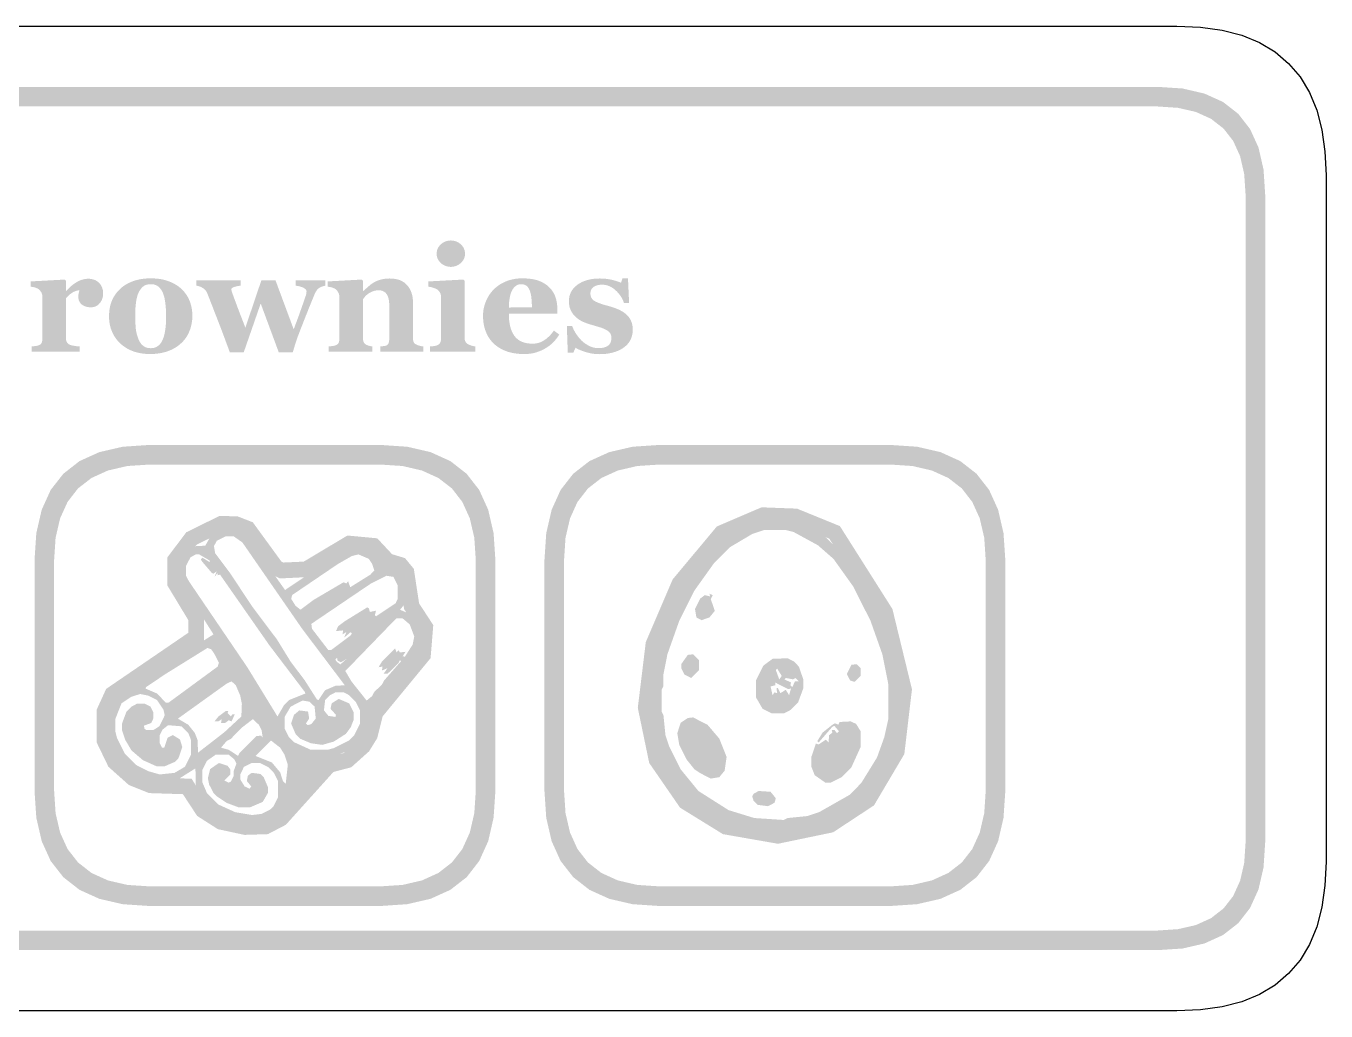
# Model space of a CAD drawing. Header units: millimetres. Extents: x 6 to 297, y 55 to 451.
# Drawn here: x 43.53 to 70.04, y 316.16 to 336.24 of the extents above; entities that cross this region are included whole.
import ezdxf

# ---------------------------------------------------------------- set-up
doc = ezdxf.new("R2010")
doc.units = ezdxf.units.MM
doc.layers.add('CUT', color=1, linetype='Continuous')
doc.layers.add('RASTER', color=7, linetype='Continuous')

msp = doc.modelspace()

# ---------------------------------------------------------------- hatches: boundary and pattern name
at = {"layer": 'RASTER'}
h = msp.add_hatch(color=7, dxfattribs=at)
h.paths.add_polyline_path([(7.2, 332.8), (7.234, 333.316), (7.337, 333.763), (7.509, 334.141), (7.75, 334.45), (8.059, 334.691), (8.438, 334.862), (8.884, 334.966), (9.4, 335), (66.6, 335), (67.116, 334.966), (67.563, 334.862), (67.941, 334.691), (68.25, 334.45), (68.491, 334.141), (68.663, 333.763), (68.766, 333.316), (68.8, 332.8), (68.8, 319.6), (68.766, 319.084), (68.663, 318.638), (68.491, 318.259), (68.25, 317.95), (67.941, 317.709), (67.563, 317.537), (67.116, 317.434), (66.6, 317.4), (9.4, 317.4), (8.884, 317.434), (8.438, 317.537), (8.059, 317.709), (7.75, 317.95), (7.509, 318.259), (7.337, 318.638), (7.234, 319.084), (7.2, 319.6)])
h.paths.add_polyline_path([(7.6, 332.8), (7.6, 319.6), (7.628, 319.178), (7.712, 318.813), (7.853, 318.503), (8.05, 318.25), (8.303, 318.053), (8.612, 317.912), (8.978, 317.828), (9.4, 317.8), (66.6, 317.8), (67.022, 317.828), (67.387, 317.912), (67.697, 318.053), (67.95, 318.25), (68.147, 318.503), (68.288, 318.813), (68.372, 319.178), (68.4, 319.6), (68.4, 332.8), (68.372, 333.222), (68.288, 333.588), (68.147, 333.897), (67.95, 334.15), (67.697, 334.347), (67.387, 334.488), (67.022, 334.572), (66.6, 334.6), (9.4, 334.6), (8.978, 334.572), (8.612, 334.488), (8.303, 334.347), (8.05, 334.15), (7.853, 333.897), (7.712, 333.588), (7.628, 333.222), (7.6, 332.8)], flags=0)
h = msp.add_hatch(color=7, dxfattribs=at)
h.paths.add_polyline_path([(52.694, 329.6), (51.768, 329.6), (51.768, 329.707), (51.778, 329.708), (51.787, 329.708), (51.796, 329.709), (51.806, 329.71), (51.815, 329.711), (51.824, 329.712), (51.834, 329.713), (51.843, 329.714), (51.852, 329.715), (51.86, 329.717), (51.869, 329.718), (51.877, 329.72), (51.885, 329.722), (51.892, 329.724), (51.899, 329.726), (51.906, 329.729), (51.917, 329.734), (51.927, 329.739), (51.937, 329.744), (51.946, 329.75), (51.953, 329.757), (51.96, 329.764), (51.966, 329.771), (51.972, 329.779), (51.976, 329.788), (51.98, 329.797), (51.983, 329.807), (51.986, 329.818), (51.988, 329.829), (51.99, 329.841), (51.99, 329.853), (51.991, 329.867), (51.991, 330.719), (51.99, 330.732), (51.989, 330.744), (51.987, 330.756), (51.985, 330.767), (51.982, 330.778), (51.978, 330.789), (51.973, 330.799), (51.967, 330.809), (51.961, 330.819), (51.955, 330.828), (51.948, 330.836), (51.941, 330.844), (51.933, 330.852), (51.926, 330.859), (51.917, 330.865), (51.909, 330.871), (51.902, 330.876), (51.894, 330.88), (51.885, 330.884), (51.876, 330.889), (51.865, 330.893), (51.854, 330.897), (51.842, 330.901), (51.829, 330.905), (51.816, 330.909), (51.803, 330.913), (51.79, 330.916), (51.778, 330.918), (51.766, 330.921), (51.754, 330.923), (51.743, 330.924), (51.731, 330.926), (51.731, 331.033), (52.449, 331.071), (52.471, 331.049), (52.471, 329.886), (52.472, 329.873), (52.473, 329.861), (52.474, 329.849), (52.477, 329.838), (52.48, 329.828), (52.484, 329.817), (52.488, 329.808), (52.493, 329.798), (52.499, 329.79), (52.505, 329.782), (52.512, 329.774), (52.52, 329.767), (52.528, 329.761), (52.537, 329.755), (52.546, 329.75), (52.556, 329.745), (52.564, 329.742), (52.571, 329.739), (52.579, 329.736), (52.587, 329.733), (52.595, 329.73), (52.603, 329.727), (52.612, 329.724), (52.621, 329.722), (52.629, 329.719), (52.638, 329.717), (52.647, 329.715), (52.656, 329.713), (52.666, 329.711), (52.675, 329.709), (52.684, 329.708), (52.694, 329.707)])
h.paths.add_polyline_path([(52.48, 331.598), (52.479, 331.571), (52.475, 331.544), (52.468, 331.519), (52.459, 331.495), (52.447, 331.472), (52.432, 331.45), (52.414, 331.428), (52.394, 331.408), (52.372, 331.39), (52.349, 331.374), (52.326, 331.361), (52.301, 331.35), (52.275, 331.341), (52.248, 331.335), (52.22, 331.331), (52.191, 331.33), (52.162, 331.331), (52.134, 331.335), (52.107, 331.341), (52.081, 331.35), (52.056, 331.361), (52.032, 331.374), (52.009, 331.39), (51.987, 331.408), (51.967, 331.428), (51.95, 331.45), (51.935, 331.472), (51.923, 331.495), (51.913, 331.519), (51.907, 331.544), (51.903, 331.571), (51.901, 331.598), (51.903, 331.625), (51.907, 331.652), (51.913, 331.677), (51.923, 331.701), (51.935, 331.725), (51.95, 331.747), (51.967, 331.768), (51.987, 331.788), (52.009, 331.807), (52.032, 331.823), (52.056, 331.837), (52.081, 331.848), (52.107, 331.856), (52.134, 331.863), (52.162, 331.866), (52.191, 331.868), (52.221, 331.866), (52.249, 331.863), (52.276, 331.856), (52.302, 331.848), (52.327, 331.837), (52.35, 331.823), (52.373, 331.807), (52.395, 331.788), (52.415, 331.768), (52.432, 331.747), (52.447, 331.725), (52.459, 331.701), (52.468, 331.677), (52.475, 331.652), (52.479, 331.625), (52.48, 331.598)])
for points in [[(45.1, 330.785), (45.099, 330.758), (45.096, 330.731), (45.09, 330.705), (45.083, 330.681), (45.073, 330.656), (45.061, 330.633), (45.047, 330.611), (45.031, 330.59), (45.013, 330.57), (44.994, 330.553), (44.973, 330.538), (44.951, 330.526), (44.928, 330.517), (44.903, 330.511), (44.877, 330.507), (44.85, 330.505), (44.823, 330.506), (44.798, 330.509), (44.774, 330.513), (44.751, 330.519), (44.729, 330.526), (44.708, 330.536), (44.688, 330.547), (44.669, 330.559), (44.651, 330.574), (44.636, 330.59), (44.624, 330.607), (44.613, 330.626), (44.605, 330.647), (44.599, 330.67), (44.596, 330.694), (44.595, 330.719), (44.595, 330.732), (44.595, 330.743), (44.596, 330.754), (44.597, 330.765), (44.598, 330.774), (44.599, 330.783), (44.6, 330.791), (44.602, 330.799), (44.604, 330.806), (44.606, 330.813), (44.607, 330.82), (44.609, 330.827), (44.611, 330.833), (44.612, 330.84), (44.614, 330.846), (44.615, 330.852), (44.598, 330.851), (44.581, 330.848), (44.564, 330.844), (44.546, 330.839), (44.528, 330.833), (44.51, 330.825), (44.492, 330.816), (44.473, 330.806), (44.455, 330.794), (44.437, 330.782), (44.42, 330.768), (44.403, 330.754), (44.387, 330.739), (44.371, 330.723), (44.356, 330.706), (44.341, 330.688), (44.341, 329.884), (44.342, 329.872), (44.342, 329.86), (44.344, 329.848), (44.345, 329.837), (44.348, 329.827), (44.35, 329.817), (44.354, 329.808), (44.357, 329.799), (44.362, 329.791), (44.367, 329.783), (44.373, 329.776), (44.379, 329.769), (44.386, 329.763), (44.394, 329.757), (44.402, 329.751), (44.412, 329.746), (44.42, 329.743), (44.43, 329.739), (44.441, 329.735), (44.454, 329.732), (44.468, 329.728), (44.483, 329.725), (44.499, 329.722), (44.516, 329.719), (44.534, 329.717), (44.55, 329.714), (44.565, 329.712), (44.579, 329.711), (44.591, 329.709), (44.602, 329.708), (44.612, 329.707), (44.621, 329.707), (44.621, 329.6), (43.641, 329.6), (43.641, 329.707), (43.65, 329.708), (43.659, 329.709), (43.669, 329.709), (43.678, 329.71), (43.687, 329.711), (43.696, 329.713), (43.706, 329.714), (43.715, 329.715), (43.724, 329.716), (43.733, 329.718), (43.742, 329.719), (43.75, 329.721), (43.757, 329.723), (43.765, 329.725), (43.772, 329.727), (43.779, 329.729), (43.79, 329.733), (43.8, 329.738), (43.81, 329.743), (43.818, 329.749), (43.826, 329.756), (43.833, 329.763), (43.838, 329.771), (43.843, 329.779), (43.847, 329.787), (43.851, 329.797), (43.854, 329.807), (43.856, 329.818), (43.858, 329.829), (43.86, 329.841), (43.861, 329.853), (43.861, 329.867), (43.861, 330.719), (43.86, 330.732), (43.859, 330.745), (43.857, 330.757), (43.855, 330.769), (43.851, 330.781), (43.847, 330.792), (43.842, 330.803), (43.836, 330.814), (43.83, 330.824), (43.823, 330.833), (43.816, 330.843), (43.808, 330.851), (43.801, 330.859), (43.793, 330.867), (43.785, 330.874), (43.776, 330.88), (43.769, 330.885), (43.762, 330.889), (43.754, 330.893), (43.746, 330.896), (43.737, 330.9), (43.729, 330.903), (43.719, 330.907), (43.709, 330.91), (43.699, 330.912), (43.689, 330.915), (43.678, 330.917), (43.667, 330.919), (43.656, 330.921), (43.644, 330.923), (43.633, 330.924), (43.621, 330.926), (43.621, 331.033), (44.319, 331.071), (44.341, 331.049), (44.341, 330.836), (44.347, 330.836), (44.373, 330.865), (44.398, 330.892), (44.425, 330.917), (44.451, 330.941), (44.478, 330.963), (44.506, 330.984), (44.534, 331.003), (44.562, 331.02), (44.59, 331.036), (44.619, 331.049), (44.648, 331.061), (44.678, 331.07), (44.707, 331.077), (44.737, 331.083), (44.768, 331.086), (44.798, 331.087), (44.832, 331.086), (44.863, 331.082), (44.893, 331.075), (44.921, 331.066), (44.948, 331.054), (44.973, 331.039), (44.996, 331.022), (45.017, 331.003), (45.037, 330.981), (45.054, 330.957), (45.068, 330.933), (45.079, 330.906), (45.088, 330.878), (45.095, 330.849), (45.099, 330.818), (45.1, 330.785)], [(49.634, 330.946), (49.617, 330.943), (49.601, 330.94), (49.585, 330.935), (49.569, 330.93), (49.554, 330.924), (49.538, 330.917), (49.524, 330.91), (49.509, 330.902), (49.495, 330.892), (49.482, 330.881), (49.469, 330.867), (49.457, 330.852), (49.445, 330.835), (49.433, 330.817), (49.423, 330.796), (49.413, 330.773), (49.388, 330.712), (49.364, 330.654), (49.341, 330.599), (49.32, 330.547), (49.3, 330.498), (49.282, 330.452), (49.265, 330.409), (49.249, 330.369), (49.232, 330.328), (49.215, 330.284), (49.195, 330.235), (49.175, 330.181), (49.152, 330.124), (49.128, 330.062), (49.103, 329.996), (49.076, 329.925), (49.07, 329.909), (49.063, 329.892), (49.057, 329.874), (49.05, 329.854), (49.043, 329.832), (49.035, 329.81), (49.027, 329.785), (49.019, 329.76), (49.011, 329.734), (49.004, 329.709), (48.997, 329.686), (48.99, 329.664), (48.984, 329.643), (48.978, 329.623), (48.972, 329.604), (48.967, 329.587), (48.682, 329.587), (48.313, 330.583), (47.967, 329.587), (47.684, 329.587), (47.648, 329.684), (47.614, 329.776), (47.582, 329.862), (47.552, 329.942), (47.524, 330.017), (47.498, 330.086), (47.473, 330.149), (47.451, 330.207), (47.429, 330.265), (47.405, 330.326), (47.379, 330.392), (47.352, 330.463), (47.323, 330.538), (47.292, 330.617), (47.259, 330.701), (47.224, 330.789), (47.217, 330.806), (47.209, 330.822), (47.199, 330.837), (47.188, 330.851), (47.177, 330.864), (47.164, 330.876), (47.149, 330.888), (47.134, 330.898), (47.118, 330.907), (47.102, 330.916), (47.086, 330.923), (47.069, 330.93), (47.053, 330.935), (47.036, 330.94), (47.02, 330.944), (47.003, 330.946), (47.003, 331.053), (47.902, 331.053), (47.902, 330.946), (47.89, 330.945), (47.876, 330.943), (47.862, 330.941), (47.848, 330.938), (47.833, 330.935), (47.817, 330.931), (47.801, 330.927), (47.784, 330.923), (47.768, 330.918), (47.754, 330.912), (47.742, 330.907), (47.732, 330.9), (47.725, 330.894), (47.719, 330.887), (47.716, 330.879), (47.715, 330.871), (47.715, 330.868), (47.715, 330.864), (47.715, 330.861), (47.716, 330.858), (47.716, 330.855), (47.717, 330.852), (47.718, 330.849), (47.719, 330.846), (47.72, 330.843), (47.721, 330.839), (47.722, 330.835), (47.723, 330.83), (47.725, 330.825), (47.727, 330.819), (47.729, 330.813), (47.731, 330.806), (47.741, 330.776), (47.753, 330.744), (47.765, 330.711), (47.778, 330.675), (47.792, 330.637), (47.807, 330.597), (47.823, 330.555), (47.839, 330.51), (47.857, 330.464), (47.875, 330.416), (47.894, 330.366), (47.914, 330.315), (47.935, 330.261), (47.956, 330.206), (47.978, 330.148), (48, 330.089), (48.326, 331.053), (48.616, 331.053), (48.986, 330.057), (49.007, 330.112), (49.026, 330.164), (49.045, 330.213), (49.062, 330.259), (49.077, 330.302), (49.092, 330.341), (49.105, 330.378), (49.117, 330.412), (49.129, 330.446), (49.142, 330.482), (49.155, 330.52), (49.17, 330.561), (49.185, 330.604), (49.2, 330.649), (49.217, 330.697), (49.234, 330.747), (49.236, 330.755), (49.239, 330.762), (49.24, 330.769), (49.242, 330.776), (49.244, 330.783), (49.245, 330.789), (49.246, 330.796), (49.246, 330.802), (49.247, 330.808), (49.247, 330.813), (49.247, 330.818), (49.248, 330.822), (49.248, 330.826), (49.248, 330.829), (49.247, 330.831), (49.247, 330.833), (49.247, 330.84), (49.245, 330.846), (49.243, 330.852), (49.24, 330.858), (49.237, 330.864), (49.232, 330.87), (49.227, 330.876), (49.221, 330.881), (49.214, 330.886), (49.207, 330.891), (49.199, 330.896), (49.192, 330.9), (49.184, 330.904), (49.175, 330.908), (49.167, 330.912), (49.158, 330.915), (49.149, 330.919), (49.14, 330.922), (49.131, 330.924), (49.122, 330.927), (49.113, 330.93), (49.104, 330.932), (49.095, 330.934), (49.087, 330.936), (49.078, 330.938), (49.07, 330.939), (49.062, 330.941), (49.055, 330.942), (49.048, 330.943), (49.041, 330.944), (49.035, 330.945), (49.029, 330.946), (49.029, 331.053), (49.634, 331.053)], [(51.632, 329.6), (50.75, 329.6), (50.75, 329.707), (50.757, 329.708), (50.765, 329.708), (50.773, 329.709), (50.781, 329.71), (50.789, 329.711), (50.798, 329.712), (50.808, 329.713), (50.817, 329.714), (50.827, 329.715), (50.836, 329.717), (50.844, 329.718), (50.852, 329.72), (50.859, 329.722), (50.866, 329.724), (50.872, 329.726), (50.877, 329.729), (50.885, 329.733), (50.892, 329.738), (50.898, 329.743), (50.904, 329.749), (50.909, 329.755), (50.914, 329.761), (50.918, 329.768), (50.921, 329.776), (50.924, 329.784), (50.927, 329.793), (50.929, 329.803), (50.931, 329.814), (50.933, 329.826), (50.934, 329.838), (50.934, 329.852), (50.935, 329.867), (50.935, 330.552), (50.934, 330.588), (50.931, 330.622), (50.927, 330.654), (50.921, 330.683), (50.913, 330.71), (50.904, 330.735), (50.893, 330.757), (50.88, 330.777), (50.865, 330.795), (50.849, 330.81), (50.831, 330.823), (50.812, 330.834), (50.791, 330.842), (50.768, 330.848), (50.744, 330.851), (50.718, 330.852), (50.703, 330.852), (50.689, 330.851), (50.675, 330.85), (50.661, 330.848), (50.648, 330.846), (50.634, 330.843), (50.621, 330.839), (50.609, 330.835), (50.596, 330.83), (50.584, 330.825), (50.571, 330.819), (50.559, 330.813), (50.546, 330.807), (50.534, 330.799), (50.522, 330.792), (50.51, 330.784), (50.499, 330.776), (50.49, 330.769), (50.48, 330.761), (50.471, 330.754), (50.463, 330.746), (50.456, 330.739), (50.448, 330.731), (50.442, 330.724), (50.435, 330.716), (50.429, 330.709), (50.424, 330.701), (50.418, 330.695), (50.413, 330.688), (50.408, 330.682), (50.403, 330.675), (50.398, 330.669), (50.398, 329.883), (50.399, 329.87), (50.399, 329.858), (50.4, 329.847), (50.402, 329.836), (50.404, 329.825), (50.407, 329.815), (50.41, 329.806), (50.413, 329.797), (50.417, 329.789), (50.422, 329.781), (50.427, 329.774), (50.432, 329.767), (50.439, 329.761), (50.446, 329.755), (50.453, 329.75), (50.461, 329.745), (50.467, 329.742), (50.474, 329.739), (50.481, 329.736), (50.488, 329.733), (50.495, 329.73), (50.503, 329.727), (50.511, 329.724), (50.52, 329.722), (50.529, 329.719), (50.538, 329.717), (50.546, 329.715), (50.555, 329.713), (50.563, 329.711), (50.572, 329.709), (50.58, 329.708), (50.589, 329.707), (50.589, 329.6), (49.698, 329.6), (49.698, 329.707), (49.707, 329.708), (49.717, 329.709), (49.726, 329.709), (49.735, 329.71), (49.744, 329.711), (49.754, 329.713), (49.763, 329.714), (49.772, 329.715), (49.781, 329.716), (49.79, 329.718), (49.799, 329.719), (49.807, 329.721), (49.815, 329.723), (49.822, 329.725), (49.829, 329.727), (49.836, 329.729), (49.847, 329.733), (49.858, 329.738), (49.867, 329.743), (49.875, 329.749), (49.883, 329.756), (49.89, 329.763), (49.896, 329.771), (49.9, 329.779), (49.905, 329.787), (49.908, 329.797), (49.911, 329.807), (49.914, 329.818), (49.915, 329.829), (49.917, 329.841), (49.918, 329.853), (49.918, 329.867), (49.918, 330.719), (49.918, 330.73), (49.917, 330.742), (49.915, 330.753), (49.912, 330.764), (49.909, 330.775), (49.905, 330.786), (49.9, 330.797), (49.895, 330.808), (49.888, 330.819), (49.882, 330.829), (49.875, 330.839), (49.867, 330.848), (49.86, 330.857), (49.851, 330.865), (49.842, 330.873), (49.833, 330.88), (49.826, 330.885), (49.819, 330.889), (49.811, 330.893), (49.803, 330.896), (49.795, 330.9), (49.786, 330.903), (49.776, 330.907), (49.766, 330.91), (49.756, 330.912), (49.746, 330.915), (49.735, 330.917), (49.724, 330.919), (49.713, 330.921), (49.701, 330.923), (49.69, 330.924), (49.678, 330.926), (49.678, 331.033), (50.376, 331.071), (50.398, 331.049), (50.398, 330.836), (50.404, 330.836), (50.415, 330.846), (50.426, 330.856), (50.438, 330.866), (50.45, 330.877), (50.462, 330.888), (50.476, 330.899), (50.49, 330.912), (50.504, 330.924), (50.518, 330.937), (50.533, 330.949), (50.547, 330.96), (50.56, 330.971), (50.574, 330.981), (50.587, 330.99), (50.6, 330.999), (50.612, 331.008), (50.626, 331.016), (50.642, 331.025), (50.658, 331.033), (50.675, 331.04), (50.693, 331.048), (50.713, 331.055), (50.733, 331.061), (50.754, 331.068), (50.777, 331.074), (50.799, 331.079), (50.822, 331.083), (50.845, 331.086), (50.869, 331.089), (50.893, 331.091), (50.917, 331.092), (50.942, 331.093), (51, 331.091), (51.054, 331.084), (51.104, 331.074), (51.151, 331.059), (51.194, 331.04), (51.233, 331.016), (51.268, 330.989), (51.3, 330.957), (51.328, 330.922), (51.352, 330.884), (51.373, 330.843), (51.39, 330.8), (51.403, 330.753), (51.412, 330.704), (51.418, 330.652), (51.419, 330.598), (51.419, 329.88), (51.42, 329.867), (51.42, 329.854), (51.422, 329.842), (51.423, 329.831), (51.426, 329.821), (51.428, 329.811), (51.432, 329.802), (51.436, 329.793), (51.44, 329.786), (51.445, 329.778), (51.452, 329.771), (51.459, 329.764), (51.467, 329.758), (51.475, 329.752), (51.485, 329.747), (51.496, 329.742), (51.502, 329.74), (51.508, 329.737), (51.515, 329.734), (51.522, 329.732), (51.529, 329.729), (51.537, 329.727), (51.545, 329.724), (51.553, 329.722), (51.562, 329.719), (51.571, 329.717), (51.581, 329.715), (51.59, 329.713), (51.6, 329.711), (51.61, 329.709), (51.621, 329.708), (51.632, 329.707)], [(55.222, 329.55), (55.187, 329.551), (55.152, 329.553), (55.117, 329.556), (55.082, 329.561), (55.047, 329.567), (55.013, 329.574), (54.979, 329.582), (54.945, 329.592), (54.912, 329.602), (54.881, 329.613), (54.852, 329.624), (54.824, 329.635), (54.799, 329.646), (54.776, 329.657), (54.754, 329.669), (54.734, 329.681), (54.69, 329.581), (54.576, 329.581), (54.557, 330.127), (54.664, 330.127), (54.67, 330.111), (54.677, 330.093), (54.685, 330.076), (54.693, 330.057), (54.703, 330.038), (54.714, 330.019), (54.725, 329.999), (54.737, 329.979), (54.75, 329.958), (54.764, 329.938), (54.778, 329.919), (54.792, 329.9), (54.807, 329.882), (54.822, 329.864), (54.838, 329.847), (54.854, 329.83), (54.872, 329.814), (54.89, 329.798), (54.909, 329.783), (54.928, 329.769), (54.948, 329.756), (54.969, 329.743), (54.99, 329.73), (55.012, 329.719), (55.034, 329.708), (55.057, 329.699), (55.08, 329.691), (55.104, 329.685), (55.128, 329.68), (55.152, 329.676), (55.177, 329.674), (55.202, 329.673), (55.234, 329.674), (55.264, 329.676), (55.292, 329.681), (55.318, 329.686), (55.342, 329.694), (55.363, 329.702), (55.383, 329.713), (55.4, 329.725), (55.415, 329.739), (55.429, 329.755), (55.44, 329.772), (55.449, 329.791), (55.456, 329.812), (55.461, 329.835), (55.464, 329.859), (55.465, 329.886), (55.465, 329.9), (55.464, 329.914), (55.461, 329.927), (55.458, 329.939), (55.454, 329.951), (55.449, 329.962), (55.443, 329.972), (55.436, 329.982), (55.428, 329.992), (55.42, 330.001), (55.411, 330.009), (55.401, 330.018), (55.391, 330.026), (55.38, 330.034), (55.368, 330.041), (55.355, 330.048), (55.341, 330.055), (55.326, 330.062), (55.311, 330.069), (55.296, 330.075), (55.28, 330.081), (55.264, 330.087), (55.247, 330.093), (55.23, 330.098), (55.213, 330.103), (55.194, 330.109), (55.175, 330.115), (55.154, 330.121), (55.133, 330.127), (55.11, 330.134), (55.087, 330.141), (55.063, 330.148), (55.038, 330.155), (55.014, 330.163), (54.992, 330.17), (54.97, 330.177), (54.949, 330.185), (54.929, 330.192), (54.91, 330.2), (54.892, 330.207), (54.874, 330.215), (54.856, 330.224), (54.838, 330.235), (54.82, 330.246), (54.801, 330.258), (54.782, 330.272), (54.764, 330.286), (54.745, 330.302), (54.729, 330.316), (54.713, 330.332), (54.699, 330.348), (54.685, 330.365), (54.673, 330.382), (54.661, 330.401), (54.649, 330.42), (54.639, 330.439), (54.63, 330.46), (54.622, 330.482), (54.615, 330.504), (54.609, 330.528), (54.605, 330.552), (54.602, 330.578), (54.6, 330.604), (54.6, 330.631), (54.602, 330.682), (54.61, 330.73), (54.624, 330.775), (54.643, 330.818), (54.667, 330.859), (54.697, 330.897), (54.733, 330.932), (54.773, 330.965), (54.818, 330.995), (54.867, 331.021), (54.919, 331.043), (54.974, 331.061), (55.032, 331.075), (55.094, 331.085), (55.159, 331.091), (55.228, 331.093), (55.261, 331.092), (55.293, 331.091), (55.325, 331.089), (55.356, 331.086), (55.386, 331.082), (55.416, 331.077), (55.445, 331.072), (55.473, 331.066), (55.501, 331.059), (55.527, 331.052), (55.552, 331.045), (55.576, 331.037), (55.599, 331.03), (55.621, 331.022), (55.642, 331.014), (55.662, 331.006), (55.692, 331.093), (55.804, 331.093), (55.827, 330.593), (55.723, 330.593), (55.709, 330.631), (55.693, 330.667), (55.674, 330.702), (55.654, 330.735), (55.63, 330.767), (55.605, 330.798), (55.577, 330.828), (55.547, 330.856), (55.516, 330.882), (55.484, 330.904), (55.451, 330.923), (55.418, 330.939), (55.384, 330.951), (55.35, 330.96), (55.315, 330.965), (55.279, 330.967), (55.252, 330.966), (55.226, 330.964), (55.201, 330.96), (55.179, 330.955), (55.157, 330.948), (55.137, 330.94), (55.119, 330.931), (55.102, 330.92), (55.087, 330.908), (55.074, 330.894), (55.063, 330.88), (55.054, 330.864), (55.047, 330.847), (55.042, 330.829), (55.039, 330.81), (55.038, 330.789), (55.039, 330.763), (55.044, 330.738), (55.051, 330.715), (55.061, 330.694), (55.075, 330.674), (55.091, 330.657), (55.11, 330.642), (55.132, 330.628), (55.157, 330.616), (55.184, 330.604), (55.214, 330.592), (55.245, 330.58), (55.28, 330.568), (55.316, 330.557), (55.355, 330.546), (55.396, 330.535), (55.46, 330.517), (55.519, 330.498), (55.573, 330.477), (55.624, 330.455), (55.669, 330.431), (55.711, 330.406), (55.748, 330.379), (55.78, 330.351), (55.809, 330.321), (55.833, 330.289), (55.854, 330.254), (55.871, 330.218), (55.885, 330.18), (55.894, 330.14), (55.9, 330.098), (55.902, 330.054), (55.899, 329.996), (55.89, 329.941), (55.875, 329.889), (55.855, 329.841), (55.828, 329.796), (55.796, 329.755), (55.758, 329.717), (55.714, 329.682), (55.665, 329.651), (55.612, 329.624), (55.556, 329.602), (55.497, 329.583), (55.433, 329.569), (55.367, 329.558), (55.296, 329.552), (55.222, 329.55)]]:
    msp.add_hatch(color=7, dxfattribs=at).paths.add_polyline_path(points)
h = msp.add_hatch(color=7, dxfattribs=at)
h.paths.add_polyline_path([(46.697, 330.88), (46.723, 330.854), (46.748, 330.827), (46.771, 330.799), (46.792, 330.769), (46.812, 330.738), (46.831, 330.706), (46.847, 330.673), (46.862, 330.639), (46.876, 330.603), (46.887, 330.567), (46.897, 330.53), (46.905, 330.492), (46.911, 330.454), (46.916, 330.414), (46.919, 330.375), (46.919, 330.334), (46.919, 330.294), (46.916, 330.254), (46.912, 330.215), (46.905, 330.176), (46.897, 330.138), (46.888, 330.1), (46.876, 330.063), (46.863, 330.027), (46.848, 329.992), (46.832, 329.957), (46.813, 329.925), (46.794, 329.893), (46.772, 329.863), (46.749, 329.834), (46.725, 329.806), (46.698, 329.78), (46.669, 329.754), (46.638, 329.728), (46.605, 329.705), (46.571, 329.683), (46.536, 329.663), (46.5, 329.644), (46.462, 329.627), (46.422, 329.612), (46.381, 329.598), (46.339, 329.586), (46.295, 329.576), (46.25, 329.568), (46.204, 329.561), (46.156, 329.557), (46.106, 329.554), (46.055, 329.553), (46.011, 329.554), (45.968, 329.556), (45.925, 329.56), (45.884, 329.566), (45.843, 329.573), (45.803, 329.582), (45.764, 329.592), (45.726, 329.604), (45.689, 329.618), (45.653, 329.633), (45.619, 329.65), (45.585, 329.668), (45.552, 329.689), (45.52, 329.71), (45.49, 329.733), (45.46, 329.758), (45.433, 329.783), (45.408, 329.81), (45.384, 329.838), (45.361, 329.868), (45.34, 329.899), (45.32, 329.931), (45.302, 329.965), (45.285, 330.001), (45.27, 330.037), (45.256, 330.075), (45.245, 330.114), (45.236, 330.154), (45.229, 330.194), (45.224, 330.236), (45.221, 330.279), (45.22, 330.324), (45.221, 330.367), (45.224, 330.409), (45.228, 330.45), (45.234, 330.49), (45.242, 330.528), (45.252, 330.565), (45.263, 330.602), (45.277, 330.636), (45.292, 330.67), (45.308, 330.703), (45.327, 330.735), (45.347, 330.766), (45.369, 330.796), (45.393, 330.825), (45.418, 330.853), (45.446, 330.88), (45.474, 330.905), (45.503, 330.929), (45.534, 330.951), (45.567, 330.971), (45.601, 330.99), (45.637, 331.008), (45.674, 331.024), (45.713, 331.039), (45.753, 331.052), (45.795, 331.064), (45.838, 331.074), (45.881, 331.082), (45.926, 331.088), (45.973, 331.092), (46.02, 331.095), (46.068, 331.096), (46.119, 331.095), (46.168, 331.092), (46.215, 331.088), (46.261, 331.082), (46.306, 331.074), (46.348, 331.064), (46.39, 331.052), (46.429, 331.039), (46.468, 331.024), (46.505, 331.008), (46.54, 330.99), (46.574, 330.971), (46.607, 330.951), (46.638, 330.929), (46.668, 330.905), (46.697, 330.88)])
h.paths.add_polyline_path([(46.322, 329.865), (46.33, 329.886), (46.337, 329.908), (46.344, 329.932), (46.35, 329.956), (46.355, 329.981), (46.361, 330.008), (46.365, 330.036), (46.369, 330.064), (46.373, 330.094), (46.376, 330.125), (46.379, 330.158), (46.381, 330.191), (46.383, 330.226), (46.384, 330.262), (46.385, 330.299), (46.385, 330.337), (46.385, 330.363), (46.384, 330.39), (46.383, 330.418), (46.381, 330.447), (46.379, 330.476), (46.377, 330.507), (46.374, 330.539), (46.37, 330.571), (46.366, 330.603), (46.362, 330.634), (46.357, 330.662), (46.352, 330.689), (46.346, 330.714), (46.34, 330.738), (46.333, 330.759), (46.326, 330.779), (46.317, 330.802), (46.307, 330.823), (46.296, 330.843), (46.284, 330.862), (46.272, 330.879), (46.258, 330.895), (46.244, 330.91), (46.229, 330.924), (46.213, 330.937), (46.196, 330.947), (46.177, 330.956), (46.158, 330.964), (46.138, 330.97), (46.117, 330.974), (46.095, 330.976), (46.071, 330.977), (46.046, 330.976), (46.022, 330.973), (45.999, 330.969), (45.978, 330.963), (45.958, 330.955), (45.939, 330.945), (45.921, 330.933), (45.905, 330.92), (45.89, 330.905), (45.876, 330.889), (45.862, 330.872), (45.85, 330.854), (45.838, 330.835), (45.828, 330.815), (45.818, 330.794), (45.809, 330.772), (45.802, 330.751), (45.795, 330.728), (45.789, 330.705), (45.783, 330.681), (45.778, 330.656), (45.774, 330.631), (45.77, 330.604), (45.767, 330.576), (45.764, 330.548), (45.761, 330.52), (45.759, 330.491), (45.758, 330.462), (45.757, 330.433), (45.756, 330.403), (45.755, 330.373), (45.755, 330.343), (45.755, 330.304), (45.756, 330.266), (45.756, 330.231), (45.757, 330.197), (45.759, 330.165), (45.761, 330.134), (45.763, 330.105), (45.765, 330.078), (45.768, 330.052), (45.772, 330.026), (45.777, 330), (45.783, 329.973), (45.789, 329.947), (45.797, 329.921), (45.806, 329.894), (45.815, 329.868), (45.824, 329.846), (45.834, 329.825), (45.844, 329.805), (45.856, 329.787), (45.868, 329.769), (45.882, 329.753), (45.896, 329.738), (45.912, 329.725), (45.928, 329.712), (45.945, 329.701), (45.964, 329.692), (45.983, 329.685), (46.004, 329.679), (46.025, 329.675), (46.048, 329.673), (46.071, 329.672), (46.093, 329.673), (46.114, 329.675), (46.134, 329.679), (46.153, 329.684), (46.171, 329.691), (46.189, 329.699), (46.206, 329.709), (46.222, 329.721), (46.238, 329.734), (46.252, 329.748), (46.266, 329.764), (46.279, 329.781), (46.291, 329.8), (46.302, 329.82), (46.312, 329.842), (46.322, 329.865)], flags=0)
h = msp.add_hatch(color=7, dxfattribs=at)
h.paths.add_polyline_path([(54.403, 329.95), (54.39, 329.929), (54.376, 329.909), (54.362, 329.889), (54.347, 329.869), (54.331, 329.849), (54.314, 329.83), (54.297, 329.811), (54.28, 329.793), (54.261, 329.774), (54.242, 329.757), (54.222, 329.74), (54.202, 329.724), (54.181, 329.708), (54.16, 329.694), (54.138, 329.679), (54.115, 329.666), (54.09, 329.652), (54.066, 329.64), (54.041, 329.628), (54.016, 329.617), (53.991, 329.607), (53.966, 329.598), (53.941, 329.589), (53.916, 329.582), (53.891, 329.575), (53.864, 329.569), (53.837, 329.564), (53.808, 329.56), (53.779, 329.557), (53.749, 329.555), (53.718, 329.554), (53.686, 329.553), (53.632, 329.554), (53.581, 329.557), (53.531, 329.562), (53.484, 329.569), (53.438, 329.577), (53.394, 329.588), (53.352, 329.6), (53.311, 329.615), (53.273, 329.631), (53.236, 329.648), (53.201, 329.667), (53.168, 329.687), (53.136, 329.708), (53.106, 329.731), (53.078, 329.755), (53.051, 329.78), (53.026, 329.807), (53.003, 329.835), (52.982, 329.863), (52.962, 329.894), (52.943, 329.925), (52.927, 329.957), (52.912, 329.991), (52.898, 330.026), (52.886, 330.061), (52.876, 330.098), (52.867, 330.135), (52.86, 330.173), (52.855, 330.212), (52.851, 330.251), (52.848, 330.291), (52.848, 330.332), (52.849, 330.37), (52.851, 330.406), (52.855, 330.443), (52.861, 330.479), (52.869, 330.514), (52.879, 330.55), (52.89, 330.584), (52.903, 330.619), (52.917, 330.653), (52.933, 330.685), (52.95, 330.717), (52.969, 330.748), (52.989, 330.778), (53.011, 330.807), (53.034, 330.835), (53.059, 330.863), (53.084, 330.888), (53.112, 330.912), (53.141, 330.935), (53.171, 330.957), (53.203, 330.977), (53.237, 330.996), (53.273, 331.014), (53.31, 331.031), (53.348, 331.046), (53.388, 331.059), (53.429, 331.07), (53.47, 331.079), (53.513, 331.087), (53.557, 331.092), (53.603, 331.095), (53.649, 331.096), (53.699, 331.095), (53.747, 331.092), (53.792, 331.089), (53.836, 331.083), (53.877, 331.076), (53.915, 331.068), (53.952, 331.057), (53.986, 331.046), (54.018, 331.033), (54.049, 331.019), (54.078, 331.003), (54.106, 330.986), (54.133, 330.969), (54.158, 330.95), (54.182, 330.929), (54.204, 330.908), (54.224, 330.887), (54.243, 330.864), (54.26, 330.841), (54.276, 330.817), (54.291, 330.792), (54.304, 330.766), (54.315, 330.739), (54.326, 330.711), (54.335, 330.683), (54.342, 330.654), (54.349, 330.624), (54.354, 330.595), (54.358, 330.565), (54.361, 330.535), (54.363, 330.504), (54.364, 330.473), (54.364, 330.378), (53.374, 330.378), (53.375, 330.305), (53.381, 330.237), (53.39, 330.173), (53.402, 330.113), (53.419, 330.059), (53.439, 330.008), (53.462, 329.962), (53.489, 329.921), (53.52, 329.884), (53.556, 329.852), (53.595, 329.825), (53.639, 329.803), (53.687, 329.786), (53.739, 329.774), (53.796, 329.767), (53.857, 329.764), (53.891, 329.765), (53.924, 329.769), (53.956, 329.775), (53.988, 329.783), (54.018, 329.794), (54.048, 329.806), (54.077, 329.822), (54.104, 329.84), (54.131, 329.859), (54.157, 329.88), (54.182, 329.902), (54.206, 329.925), (54.229, 329.95), (54.251, 329.975), (54.272, 330.002), (54.292, 330.031)])
h.paths.add_polyline_path([(53.844, 330.507), (53.844, 330.529), (53.843, 330.551), (53.843, 330.573), (53.842, 330.596), (53.84, 330.618), (53.839, 330.641), (53.837, 330.664), (53.835, 330.687), (53.833, 330.709), (53.83, 330.731), (53.827, 330.751), (53.823, 330.771), (53.819, 330.789), (53.814, 330.806), (53.809, 330.823), (53.804, 330.838), (53.798, 330.854), (53.791, 330.87), (53.783, 330.885), (53.775, 330.898), (53.766, 330.911), (53.757, 330.922), (53.747, 330.932), (53.736, 330.942), (53.725, 330.95), (53.713, 330.957), (53.7, 330.963), (53.687, 330.968), (53.673, 330.972), (53.658, 330.975), (53.643, 330.976), (53.627, 330.977), (53.599, 330.975), (53.573, 330.97), (53.549, 330.961), (53.526, 330.948), (53.504, 330.932), (53.483, 330.913), (53.464, 330.889), (53.447, 330.863), (53.431, 330.832), (53.417, 330.797), (53.405, 330.758), (53.395, 330.715), (53.387, 330.668), (53.38, 330.616), (53.376, 330.561), (53.374, 330.501)], flags=0)
h = msp.add_hatch(color=7, dxfattribs=at)
h.paths.add_polyline_path([(43.7, 325.35), (43.737, 325.901), (43.847, 326.378), (44.03, 326.782), (44.288, 327.112), (44.618, 327.37), (45.022, 327.553), (45.499, 327.663), (46.05, 327.7), (50.75, 327.7), (51.301, 327.663), (51.778, 327.553), (52.182, 327.37), (52.513, 327.112), (52.77, 326.782), (52.953, 326.378), (53.063, 325.901), (53.1, 325.35), (53.1, 320.65), (53.063, 320.099), (52.953, 319.622), (52.77, 319.218), (52.513, 318.887), (52.182, 318.63), (51.778, 318.447), (51.301, 318.337), (50.75, 318.3), (46.05, 318.3), (45.499, 318.337), (45.022, 318.447), (44.618, 318.63), (44.288, 318.888), (44.03, 319.218), (43.847, 319.622), (43.737, 320.099), (43.7, 320.65)])
h.paths.add_polyline_path([(44.1, 325.35), (44.1, 320.65), (44.13, 320.193), (44.222, 319.797), (44.374, 319.462), (44.588, 319.188), (44.862, 318.974), (45.197, 318.822), (45.593, 318.73), (46.05, 318.7), (50.75, 318.7), (51.207, 318.73), (51.603, 318.822), (51.938, 318.974), (52.213, 319.188), (52.426, 319.462), (52.578, 319.797), (52.67, 320.193), (52.7, 320.65), (52.7, 325.35), (52.67, 325.807), (52.578, 326.203), (52.426, 326.538), (52.213, 326.813), (51.938, 327.026), (51.603, 327.178), (51.207, 327.27), (50.75, 327.3), (46.05, 327.3), (45.593, 327.27), (45.197, 327.178), (44.862, 327.026), (44.587, 326.813), (44.374, 326.538), (44.222, 326.203), (44.13, 325.807), (44.1, 325.35)], flags=0)
h = msp.add_hatch(color=7, dxfattribs=at)
h.paths.add_polyline_path([(54.1, 325.35), (54.137, 325.901), (54.247, 326.378), (54.43, 326.782), (54.687, 327.112), (55.018, 327.37), (55.422, 327.553), (55.899, 327.663), (56.45, 327.7), (61.15, 327.7), (61.701, 327.663), (62.178, 327.553), (62.582, 327.37), (62.913, 327.112), (63.17, 326.782), (63.353, 326.378), (63.463, 325.901), (63.5, 325.35), (63.5, 320.65), (63.463, 320.099), (63.353, 319.622), (63.17, 319.218), (62.912, 318.887), (62.582, 318.63), (62.178, 318.447), (61.701, 318.337), (61.15, 318.3), (56.45, 318.3), (55.899, 318.337), (55.422, 318.447), (55.018, 318.63), (54.688, 318.888), (54.43, 319.218), (54.247, 319.622), (54.137, 320.099), (54.1, 320.65)])
h.paths.add_polyline_path([(54.5, 325.35), (54.5, 320.65), (54.53, 320.193), (54.622, 319.797), (54.774, 319.462), (54.987, 319.188), (55.262, 318.974), (55.597, 318.822), (55.993, 318.73), (56.45, 318.7), (61.15, 318.7), (61.607, 318.73), (62.003, 318.822), (62.338, 318.974), (62.613, 319.188), (62.826, 319.462), (62.978, 319.797), (63.07, 320.193), (63.1, 320.65), (63.1, 325.35), (63.07, 325.807), (62.978, 326.203), (62.826, 326.538), (62.613, 326.813), (62.338, 327.026), (62.003, 327.178), (61.607, 327.27), (61.15, 327.3), (56.45, 327.3), (55.993, 327.27), (55.597, 327.178), (55.262, 327.026), (54.988, 326.813), (54.774, 326.538), (54.622, 326.203), (54.53, 325.807), (54.5, 325.35)], flags=0)
h = msp.add_hatch(color=7, dxfattribs=at)
h.paths.add_polyline_path([(58.529, 326.428), (59.252, 326.401), (60.126, 326.045), (61.197, 324.355), (61.596, 322.718), (61.44, 321.397), (60.821, 320.351), (59.988, 319.803), (58.863, 319.569), (57.741, 319.765), (56.866, 320.305), (56.237, 321.216), (56.004, 322.339), (56.167, 323.679), (56.716, 324.96), (57.616, 326.037)])
h.paths.add_polyline_path([(58.589, 326.105), (57.812, 325.773), (56.992, 324.791), (56.479, 323.595), (56.328, 322.353), (56.537, 321.344), (57.091, 320.542), (57.857, 320.069), (58.858, 319.895), (59.864, 320.104), (60.583, 320.577), (61.13, 321.501), (61.272, 322.698), (60.899, 324.229), (59.911, 325.788), (59.184, 326.083), (58.589, 326.105)], flags=0)
h = msp.add_hatch(color=7, dxfattribs=at)
h.paths.add_polyline_path([(47.472, 326.252), (47.841, 326.244), (48.152, 326.123), (48.736, 325.322), (48.775, 325.302), (49.191, 325.321), (50.082, 325.853), (50.69, 325.796), (50.993, 325.472), (51.256, 325.393), (51.436, 325.174), (51.544, 324.469), (51.833, 324.027), (51.778, 323.353), (50.801, 322.167), (50.69, 321.723), (50.524, 321.454), (50.16, 321.128), (49.797, 321.033), (48.826, 319.956), (48.46, 319.765), (47.982, 319.75), (47.439, 319.867), (47.018, 320.136), (46.726, 320.58), (46.035, 320.602), (45.624, 320.767), (45.208, 321.138), (44.971, 321.628), (44.971, 322.309), (45.161, 322.726), (46.839, 323.872), (46.839, 324.125), (46.41, 324.834), (46.41, 325.408), (46.797, 325.92)])
h.paths.add_polyline_path([(47.543, 325.93), (47.006, 325.666), (46.73, 325.301), (46.73, 324.924), (47.159, 324.214), (47.159, 323.703), (45.415, 322.512), (45.291, 322.239), (45.291, 321.702), (45.468, 321.335), (45.795, 321.043), (46.101, 320.92), (46.903, 320.895), (47.248, 320.369), (47.563, 320.168), (48.011, 320.071), (48.377, 320.083), (48.627, 320.213), (49.624, 321.319), (50.004, 321.418), (50.276, 321.662), (50.392, 321.848), (50.508, 322.315), (51.467, 323.479), (51.505, 323.943), (51.238, 324.352), (51.133, 325.039), (51.071, 325.115), (50.819, 325.19), (50.539, 325.489), (50.156, 325.525), (49.286, 325.006), (48.704, 324.978), (48.522, 325.072), (47.948, 325.858), (47.777, 325.925), (47.543, 325.93)], flags=0)
h = msp.add_hatch(color=7, dxfattribs=at)
h.paths.add_polyline_path([(58.51, 326.154), (59.102, 326.166), (59.343, 326.085), (59.837, 325.816), (60.28, 325.374), (60.561, 324.972), (60.871, 324.397), (61.152, 323.673), (61.313, 322.989), (61.313, 322.024), (61.273, 321.823), (61.072, 321.22), (60.883, 320.886), (60.4, 320.363), (60.159, 320.202), (59.785, 320.013), (59.182, 319.853), (58.458, 319.853), (58.257, 319.893), (57.775, 320.054), (57.36, 320.283), (56.999, 320.564), (56.757, 320.846), (56.407, 321.542), (56.287, 322.024), (56.287, 322.909), (56.327, 322.989), (56.367, 323.391), (56.488, 323.793), (56.838, 324.61), (57.159, 325.132), (57.602, 325.655), (58.044, 325.977)])
h.paths.add_polyline_path([(58.579, 325.965), (58.338, 325.884), (57.883, 325.615), (57.561, 325.293), (57.159, 324.73), (56.85, 324.115), (56.608, 323.432), (56.528, 323.029), (56.528, 322.788), (56.488, 322.708), (56.488, 322.265), (56.528, 322.185), (56.568, 321.783), (56.649, 321.542), (56.878, 321.087), (57.24, 320.645), (57.855, 320.255), (58.378, 320.094), (58.981, 320.054), (59.061, 320.094), (59.463, 320.134), (59.705, 320.215), (60.32, 320.564), (60.561, 320.806), (60.883, 321.328), (61.032, 321.743), (61.112, 322.105), (61.112, 322.828), (60.992, 323.432), (60.75, 324.115), (60.4, 324.811), (59.998, 325.374), (59.677, 325.655), (59.182, 325.925), (59.021, 325.965)], flags=0)
h.paths.add_polyline_path([(57.465, 324.666), (57.533, 324.638), (57.493, 324.557), (57.574, 324.316), (57.465, 324.183), (57.304, 324.127), (57.2, 324.183), (57.171, 324.356), (57.28, 324.57), (57.372, 324.638), (57.481, 324.61)], flags=0)
h.paths.add_polyline_path([(57.023, 323.419), (57.131, 323.432), (57.252, 323.311), (57.252, 323.11), (57.091, 322.949), (56.958, 323.017), (56.89, 323.15), (56.89, 323.23)], flags=0)
h.paths.add_polyline_path([(58.752, 323.339), (59.061, 323.351), (59.194, 323.283), (59.291, 323.178), (59.383, 322.909), (59.383, 322.748), (59.275, 322.454), (59.114, 322.294), (58.981, 322.225), (58.74, 322.225), (58.551, 322.318), (58.418, 322.547), (58.418, 322.909), (58.567, 323.202)], flags=0)
h.paths.add_polyline_path([(60.36, 323.218), (60.469, 323.23), (60.549, 323.15), (60.549, 322.989), (60.429, 322.869), (60.336, 322.897), (60.268, 323.029)], flags=0)
h.paths.add_polyline_path([(58.848, 323.138), (58.82, 323.11), (58.888, 322.921), (58.941, 322.989)], flags=0)
h.paths.add_polyline_path([(59.021, 322.949), (58.993, 322.921), (59.13, 322.856), (59.114, 322.8), (59.154, 322.76), (59.21, 322.881), (59.291, 322.881), (59.222, 322.949), (59.17, 322.921)], flags=0)
h.paths.add_polyline_path([(58.808, 322.856), (58.808, 322.8), (58.712, 322.776), (58.752, 322.599), (58.792, 322.655), (58.848, 322.639), (58.832, 322.736), (58.86, 322.748), (58.913, 322.639), (59.021, 322.708), (59.09, 322.599), (59.13, 322.736), (59.073, 322.72)], flags=0)
h.paths.add_polyline_path([(57.023, 322.133), (57.131, 322.145), (57.425, 321.996), (57.666, 321.714), (57.815, 321.34), (57.775, 321.059), (57.666, 320.926), (57.493, 320.898), (57.28, 321.007), (57.159, 321.087), (56.999, 321.288), (56.85, 321.582), (56.81, 321.823), (56.878, 322.036)], flags=0)
h.paths.add_polyline_path([(60.119, 322.052), (60.348, 322.064), (60.457, 322.012), (60.549, 321.863), (60.549, 321.542), (60.36, 321.127), (60.159, 320.926), (59.946, 320.818), (59.825, 320.818), (59.612, 320.967), (59.544, 321.139), (59.544, 321.34), (59.636, 321.61), (59.693, 321.594), (59.837, 321.69), (59.894, 321.634), (59.906, 321.783), (59.974, 321.835), (59.958, 321.891), (60.014, 321.891), (60.067, 321.823), (60.107, 321.863), (60.014, 321.972), (59.974, 321.956), (59.693, 321.634), (59.665, 321.662), (59.773, 321.835), (59.974, 321.996), (60.026, 322.024), (60.095, 321.996)], flags=0)
h.paths.add_polyline_path([(58.47, 320.645), (58.712, 320.629), (58.82, 320.496), (58.792, 320.404), (58.659, 320.335), (58.446, 320.363), (58.366, 320.444), (58.338, 320.536), (58.366, 320.589)], flags=0)
h = msp.add_hatch(color=7, dxfattribs=at)
h.paths.add_polyline_path([(47.538, 325.994), (47.762, 326.004), (48.006, 325.88), (48.81, 324.742), (49.861, 325.445), (50.173, 325.602), (50.44, 325.602), (50.618, 325.512), (50.685, 325.445), (50.799, 325.224), (51.01, 325.2), (51.154, 325.11), (51.277, 324.866), (51.277, 324.564), (51.22, 324.42), (51.154, 324.34), (51.388, 324.239), (51.488, 324.139), (51.612, 323.828), (51.579, 323.593), (51.421, 323.315), (50.531, 322.264), (50.507, 322.02), (50.44, 321.819), (50.35, 321.675), (50.116, 321.474), (49.66, 321.293), (49.513, 321.106), (49.326, 320.925), (49.279, 320.838), (49.024, 320.59), (48.977, 320.503), (48.609, 320.135), (48.365, 320.011), (47.896, 320.011), (47.561, 320.111), (47.283, 320.269), (47.149, 320.403), (47.025, 320.614), (46.992, 320.714), (46.982, 321.106), (46.624, 320.881), (46.389, 320.815), (46.122, 320.848), (45.743, 321.005), (45.643, 321.072), (45.375, 321.374), (45.218, 321.718), (45.218, 321.886), (45.184, 321.953), (45.251, 322.321), (45.408, 322.599), (47.35, 323.838), (46.969, 324.44), (46.781, 324.688), (46.657, 324.933), (46.624, 325.167), (46.734, 325.458), (46.815, 325.545), (46.992, 325.636), (47.183, 325.646), (47.317, 325.88)])
h.paths.add_polyline_path([(47.595, 325.836), (47.417, 325.746), (47.36, 325.636), (47.384, 325.492), (47.672, 325.11), (48.154, 324.387), (48.643, 323.737), (48.924, 323.282), (49.212, 322.9), (49.459, 322.512), (49.493, 322.499), (49.627, 322.699), (49.838, 322.79), (50.029, 322.8), (49.158, 323.952), (47.939, 325.713), (47.762, 325.836)], flags=0)
h.paths.add_polyline_path([(46.992, 325.468), (46.882, 325.411), (46.791, 325.234), (46.791, 325.033), (46.848, 324.922), (48.04, 323.168), (48.656, 322.164), (48.79, 322.398), (48.89, 322.499), (49.225, 322.632), (49.212, 322.666), (48.489, 323.617), (47.484, 325.056), (47.437, 325.043), (47.437, 325.09), (47.37, 325.01), (47.417, 325.123), (47.35, 325.076), (47.317, 325.09), (47.116, 325.324), (47.092, 325.368), (47.126, 325.401), (47.27, 325.311), (47.27, 325.344), (47.059, 325.468)], flags=0)
h.paths.add_polyline_path([(50.306, 325.468), (50.173, 325.435), (49.895, 325.277), (48.957, 324.641), (48.934, 324.564), (49.024, 324.42), (49.125, 324.34), (49.392, 324.541), (49.962, 324.876), (50.005, 324.899), (50.062, 324.876), (50.096, 324.922), (50.139, 324.799), (50.551, 325.056), (50.631, 325.143), (50.584, 325.277), (50.517, 325.378)], flags=0)
h.paths.add_polyline_path([(50.876, 325.033), (50.564, 324.876), (49.346, 324.052), (49.359, 323.952), (49.694, 323.516), (49.747, 323.516), (50.149, 323.818), (50.173, 323.861), (50.149, 323.885), (50.015, 323.771), (50.062, 323.885), (49.982, 323.838), (49.995, 323.918), (49.848, 323.905), (49.895, 324.005), (50.029, 324.106), (50.484, 324.387), (50.517, 324.373), (50.541, 324.296), (50.665, 324.32), (50.641, 324.229), (50.665, 324.206), (51.066, 324.474), (51.11, 324.564), (51.11, 324.832), (51.02, 325.01)], flags=0)
h.paths.add_polyline_path([(51.077, 324.162), (50.039, 323.091), (50.163, 322.88), (50.474, 322.489), (50.584, 322.579), (50.631, 322.666), (50.785, 322.813), (50.832, 322.9), (51.177, 323.292), (51.154, 323.315), (51.12, 323.248), (50.899, 323.034), (50.819, 323.034), (50.899, 323.148), (50.785, 323.101), (50.799, 323.182), (50.718, 323.168), (50.785, 323.282), (51.053, 323.55), (51.087, 323.469), (51.12, 323.516), (51.154, 323.469), (51.267, 323.483), (51.21, 323.392), (51.254, 323.382), (51.411, 323.627), (51.445, 323.794), (51.354, 324.039), (51.21, 324.162)], flags=0)
h.paths.add_polyline_path([(47.226, 323.56), (46.379, 323.034), (45.978, 322.766), (45.964, 322.733), (46.199, 322.632), (46.379, 322.445), (46.433, 322.445), (47.437, 323.182), (47.461, 323.259), (47.37, 323.436), (47.303, 323.536)], flags=0)
h.paths.add_polyline_path([(49.871, 323.359), (49.838, 323.325), (49.861, 323.282), (49.938, 323.225), (50.062, 323.336), (49.948, 323.269), (49.881, 323.302)], flags=0)
h.paths.add_polyline_path([(47.719, 322.88), (47.618, 322.833), (46.624, 322.12), (46.835, 321.996), (46.969, 321.829), (47.025, 321.685), (47.036, 321.427), (47.571, 321.842), (47.919, 322.164), (47.929, 322.422), (47.896, 322.589), (47.806, 322.8)], flags=0)
h.paths.add_polyline_path([(49.838, 322.656), (49.727, 322.599), (49.627, 322.499), (49.603, 322.288), (49.694, 322.177), (49.838, 322.154), (49.848, 322.197), (49.737, 322.321), (49.761, 322.432), (49.905, 322.522), (50.116, 322.432), (50.206, 322.254), (50.206, 322.087), (50.149, 321.943), (50.049, 321.809), (49.804, 321.652), (49.57, 321.585), (49.336, 321.618), (49.125, 321.708), (49.024, 321.809), (48.934, 322.02), (48.991, 322.197), (49.101, 322.288), (49.279, 322.264), (49.302, 322.12), (49.235, 322.02), (49.269, 321.986), (49.346, 322.01), (49.436, 322.12), (49.413, 322.365), (49.312, 322.465), (49.168, 322.489), (48.924, 322.365), (48.8, 322.154), (48.8, 321.919), (48.89, 321.742), (48.991, 321.641), (49.336, 321.484), (49.67, 321.484), (49.804, 321.518), (50.116, 321.675), (50.216, 321.775), (50.34, 322.02), (50.34, 322.288), (50.25, 322.465), (50.116, 322.599), (50.005, 322.656)], flags=0)
h.paths.add_polyline_path([(45.854, 322.622), (45.676, 322.566), (45.475, 322.432), (45.351, 322.12), (45.351, 321.852), (45.385, 321.718), (45.542, 321.407), (45.777, 321.173), (46.021, 321.049), (46.255, 320.982), (46.557, 321.015), (46.768, 321.139), (46.892, 321.384), (46.892, 321.685), (46.835, 321.829), (46.701, 321.963), (46.423, 321.986), (46.312, 321.896), (46.255, 321.785), (46.255, 321.618), (46.299, 321.528), (46.346, 321.528), (46.413, 321.729), (46.523, 321.785), (46.667, 321.695), (46.714, 321.541), (46.634, 321.307), (46.567, 321.24), (46.356, 321.149), (46.188, 321.149), (45.911, 321.273), (45.676, 321.474), (45.552, 321.685), (45.485, 321.886), (45.485, 322.02), (45.576, 322.264), (45.676, 322.365), (45.787, 322.422), (45.954, 322.422), (46.065, 322.365), (46.122, 322.254), (46.122, 322.12), (46.078, 322.03), (45.931, 321.976), (45.944, 321.909), (45.988, 321.886), (46.122, 321.886), (46.245, 321.963), (46.356, 322.187), (46.332, 322.298), (46.199, 322.499), (46.021, 322.589)], flags=0)
h.paths.add_polyline_path([(47.605, 322.278), (47.652, 322.278), (47.638, 322.231), (47.705, 322.164), (47.739, 322.211), (47.785, 322.211), (47.719, 322.063), (47.662, 322.087), (47.585, 322.03), (47.504, 322.03), (47.518, 322.11), (47.451, 322.063), (47.37, 322.063), (47.451, 322.164)], flags=0)
h.paths.add_polyline_path([(48.154, 322.11), (47.919, 321.929), (47.705, 321.708), (47.618, 321.662), (47.504, 321.528), (47.662, 321.484), (47.852, 321.36), (47.886, 321.427), (48.221, 321.762), (48.321, 321.775), (48.355, 321.729), (48.331, 321.886), (48.274, 321.996)], flags=0)
h.paths.add_polyline_path([(48.522, 321.675), (48.207, 321.36), (48.542, 321.226), (48.71, 321.025), (48.766, 320.848), (48.823, 320.791), (48.867, 321.183), (48.8, 321.384), (48.71, 321.528)], flags=0)
h.paths.add_polyline_path([(47.394, 321.384), (47.216, 321.26), (47.126, 321.082), (47.126, 320.815), (47.216, 320.604), (47.451, 320.369), (47.796, 320.212), (48.14, 320.155), (48.331, 320.178), (48.509, 320.269), (48.576, 320.336), (48.666, 320.513), (48.666, 320.848), (48.576, 321.025), (48.475, 321.126), (48.298, 321.216), (48.13, 321.216), (47.973, 321.139), (47.896, 320.982), (47.896, 320.881), (47.986, 320.738), (48.087, 320.691), (48.12, 320.738), (48.03, 320.848), (48.053, 320.958), (48.13, 321.015), (48.308, 320.992), (48.375, 320.925), (48.465, 320.714), (48.465, 320.614), (48.355, 320.423), (48.097, 320.312), (47.862, 320.312), (47.618, 320.403), (47.417, 320.537), (47.35, 320.604), (47.26, 320.781), (47.236, 320.905), (47.283, 321.092), (47.461, 321.216), (47.638, 321.159), (47.695, 321.082), (47.695, 320.982), (47.571, 320.858), (47.662, 320.815), (47.705, 320.838), (47.762, 320.948), (47.762, 321.049), (47.819, 321.206), (47.772, 321.293), (47.662, 321.384)], flags=0)

# ---------------------------------------------------------------- linework, layer by layer
at = {"layer": 'CUT'}
msp.add_lwpolyline([(8.999, 336.24), (67.001, 336.24), (67.483, 336.219), (67.925, 336.156), (68.325, 336.051), (68.685, 335.903), (69.003, 335.712), (69.278, 335.478), (69.512, 335.203), (69.703, 334.885), (69.851, 334.525), (69.956, 334.125), (70.019, 333.683), (70.04, 333.201), (70.04, 319.199), (70.019, 318.717), (69.956, 318.275), (69.851, 317.875), (69.703, 317.515), (69.512, 317.197), (69.278, 316.922), (69.003, 316.688), (68.685, 316.497), (68.325, 316.349), (67.925, 316.244), (67.483, 316.181), (67.001, 316.16), (8.999, 316.16)], dxfattribs=at)

doc.saveas('drawing.dxf')
